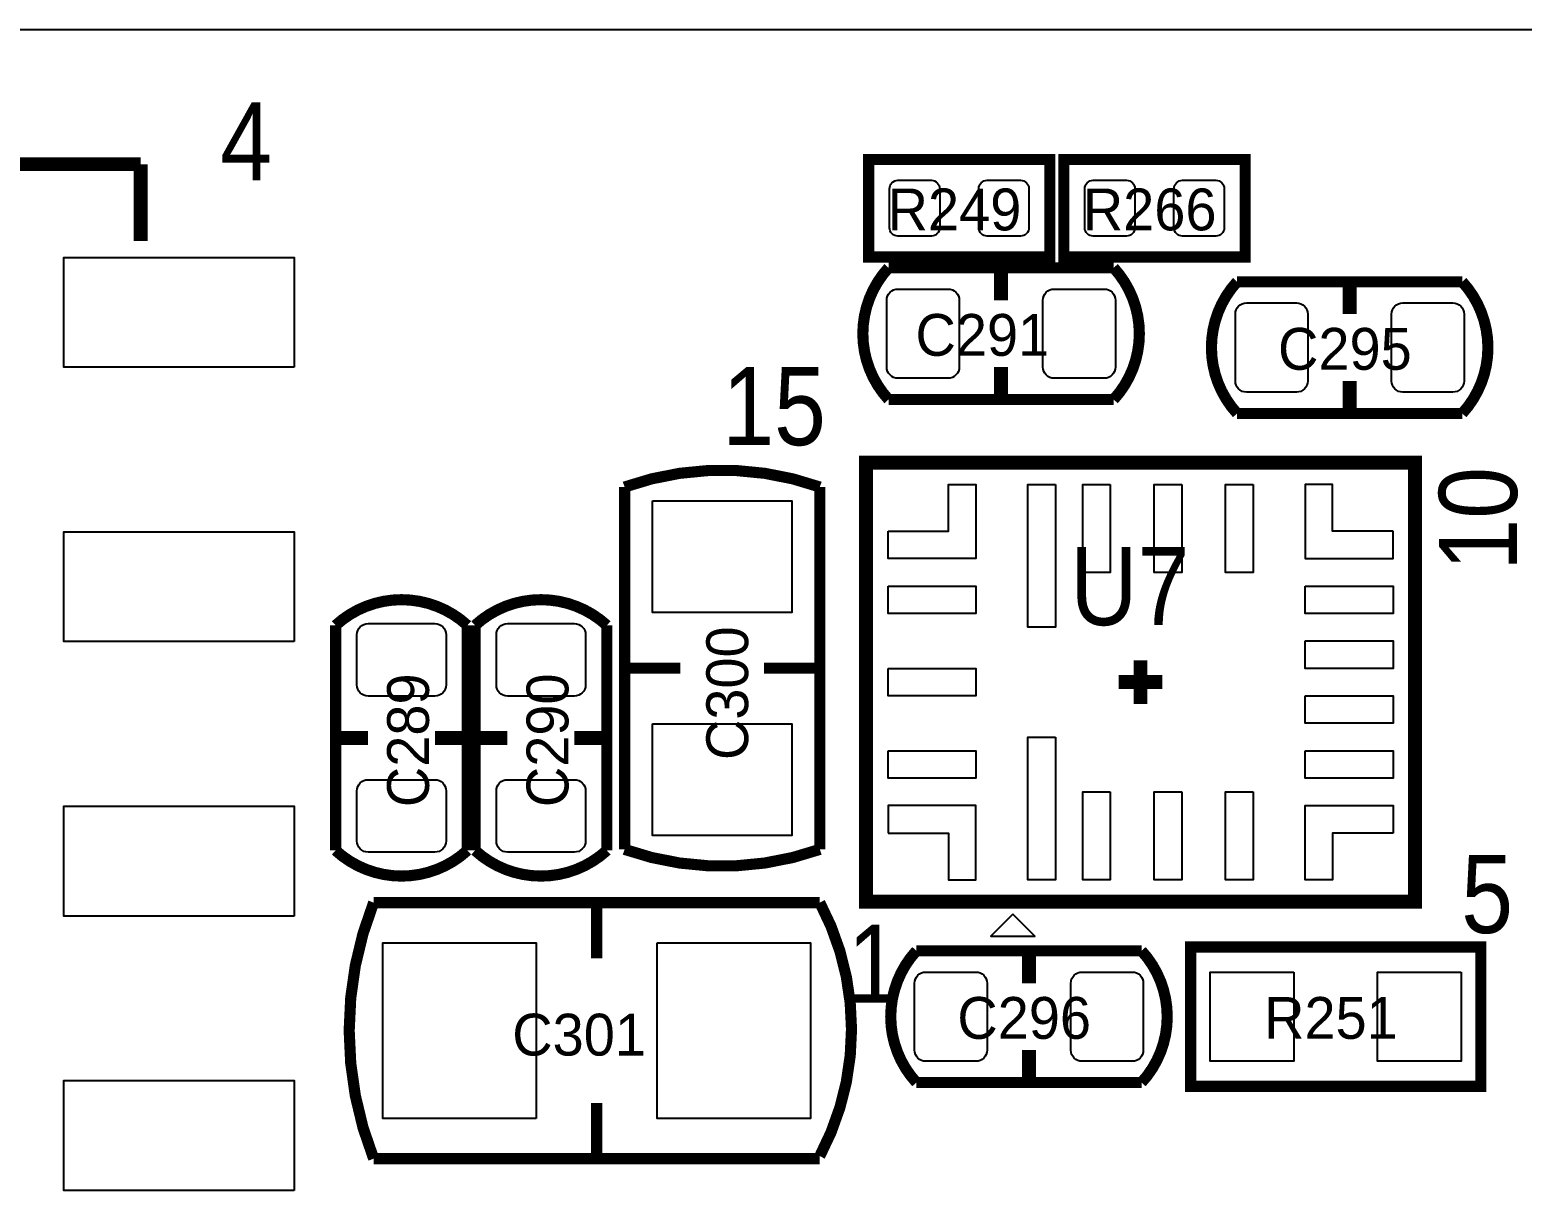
# Model space of a CAD drawing. Extents: x -91 to 88, y -70 to 91.
# Drawn here: x 25.21 to 38.8, y 41.88 to 52.5 of the extents above; entities that cross this region are included whole.
import ezdxf

# ---------------------------------------------------------------- set-up
doc = ezdxf.new("R2010")
doc.units = 0
for name, color, linetype in [('BG_OUTLINE', 254, 'CONTINUOUS'), ('PG_SILKSCREEN_TOP', 254, 'CONTINUOUS'), ('PIN_TOP', 94, 'CONTINUOUS'), ('RD_ASSEMBLY_TOP', 211, 'CONTINUOUS')]:
    doc.layers.add(name, color=color, linetype=linetype)

msp = doc.modelspace()

# ---------------------------------------------------------------- linework, layer by layer
at = {"layer": 'BG_OUTLINE'}
msp.add_lwpolyline([(78.49997, -3.50012, 0.414214), (81.499964, -0.500126), (81.499964, 49.500028, 0.414214), (78.49997, 52.500022), (-0.500126, 52.500022, 0.414214), (-3.50012, 49.500028), (-3.50012, -0.500126, 0.414214), (-0.500126, -3.50012)], format="xyb", close=True, dxfattribs=at)
at = {"layer": 'PG_SILKSCREEN_TOP'}
for points, const_width in [([(26.215848, 51.275996), (18.015712, 51.275996)], 0.127), ([(26.215848, 50.575972), (26.215848, 51.275996)], 0.127), ([(34.498534, 50.43043), (32.847026, 50.43043), (32.847026, 51.31943), (34.498534, 51.31943), (34.498534, 50.43043)], 0.1016), ([(36.27628, 50.43043), (34.62528, 50.43043), (34.62528, 51.31943), (36.27628, 51.31943), (36.27628, 50.43043)], 0.1016), ([(34.05378, 50.29073), (34.05378, 50.03673)], 0.127), ([(37.22878, 49.90973), (37.22878, 50.16373)], 0.127), ([(34.05378, 49.42713), (34.05378, 49.17313)], 0.127), ([(37.22878, 49.04613), (37.22878, 49.30013)], 0.127), ([(35.32378, 48.556926), (32.823658, 48.556926), (32.823658, 44.556934), (37.823902, 44.556934), (37.823902, 48.556926), (35.32378, 48.556926)], 0.127), ([(35.123882, 46.55693), (35.32378, 46.55693), (35.32378, 46.756828)], 0.127), ([(30.62478, 46.68393), (31.13278, 46.68393)], 0.1016), ([(32.40278, 46.68393), (31.89478, 46.68393)], 0.1016), ([(35.32378, 46.357032), (35.32378, 46.55693), (35.523678, 46.55693)], 0.127), ([(28.03398, 46.04893), (28.28798, 46.04893)], 0.127), ([(28.89758, 46.04893), (29.15158, 46.04893)], 0.127), ([(29.30398, 46.04893), (29.55798, 46.04893)], 0.127), ([(30.16758, 46.04893), (30.42158, 46.04893)], 0.127), ([(30.37078, 44.548044), (30.37078, 44.040044)], 0.1016), ([(38.42258, 42.87393), (35.78098, 42.87393), (35.78098, 44.14393), (38.42258, 44.14393), (38.42258, 42.87393)], 0.1016), ([(34.30778, 44.06773), (34.30778, 43.81373)], 0.127), ([(34.30778, 43.20413), (34.30778, 42.95013)], 0.127), ([(30.37078, 42.215816), (30.37078, 42.723816)], 0.1016), ([(32.40278, 42.215816), (30.11678, 42.215816)], 0.1016)]:
    msp.add_lwpolyline(points, dxfattribs=dict(at, const_width=const_width))
at = {"layer": 'PG_SILKSCREEN_TOP', "const_width": 0.1016}
for points in [[(35.079178, 50.331878), (33.028382, 50.331878, 0.389609), (33.028382, 49.131982)], [(33.028382, 49.131982), (35.079178, 49.131982, 0.389673), (35.079178, 50.331878)], [(38.254178, 50.204878), (36.203382, 50.204878, 0.389673), (36.203382, 49.004982)], [(36.203382, 49.004982), (38.254178, 49.004982, 0.389609), (38.254178, 50.204878)], [(32.40278, 48.33493), (32.40278, 45.03293, -0.171565), (30.62478, 45.03293), (30.62478, 48.33493, -0.171906), (32.40278, 48.33493)], [(29.192728, 45.023532), (29.192728, 47.074328, 0.389673), (27.992832, 47.074328)], [(30.462728, 45.023532), (30.462728, 47.074328, 0.389673), (29.262832, 47.074328)], [(27.992832, 47.074328), (27.992832, 45.023532, 0.389609), (29.192728, 45.023532)], [(29.262832, 47.074328), (29.262832, 45.023532, 0.389609), (30.462728, 45.023532)], [(30.24378, 42.215816), (28.33878, 42.215816, -0.190968), (28.33878, 44.548044), (30.24378, 44.548044)], [(30.24378, 44.548044), (32.40278, 44.548044, -0.250008), (32.40278, 42.23893)], [(35.333178, 44.108878), (33.282382, 44.108878, 0.389609), (33.282382, 42.908982)], [(33.282382, 42.908982), (35.333178, 42.908982, 0.389673), (35.333178, 44.108878)]]:
    msp.add_lwpolyline(points, format="xyb", dxfattribs=at)
at = {"layer": 'PG_SILKSCREEN_TOP'}
msp.add_lwpolyline([(34.161222, 44.442634), (33.96107, 44.242482), (34.361374, 44.242482)], close=True, dxfattribs=at)
at = {"layer": 'PIN_TOP'}
for points in [[(33.03778, 51.05273, -0.414214), (33.11398, 51.12893), (33.41878, 51.12893, -0.414214), (33.49498, 51.05273), (33.49498, 50.69713, -0.414214), (33.41878, 50.62093), (33.11398, 50.62093, -0.414214), (33.03778, 50.69713)], [(33.85058, 51.05273, -0.414214), (33.92678, 51.12893), (34.23158, 51.12893, -0.414214), (34.30778, 51.05273), (34.30778, 50.69713, -0.414214), (34.23158, 50.62093), (33.92678, 50.62093, -0.414214), (33.85058, 50.69713)], [(34.81578, 51.05273, -0.414214), (34.89198, 51.12893), (35.19678, 51.12893, -0.414214), (35.27298, 51.05273), (35.27298, 50.69713, -0.414214), (35.19678, 50.62093), (34.89198, 50.62093, -0.414214), (34.81578, 50.69713)], [(35.62858, 51.05273, -0.414214), (35.70478, 51.12893), (36.00958, 51.12893, -0.414214), (36.08578, 51.05273), (36.08578, 50.69713, -0.414214), (36.00958, 50.62093), (35.70478, 50.62093, -0.414214), (35.62858, 50.69713)], [(33.01238, 49.42713), (33.01238, 50.03673, -0.414214), (33.11398, 50.13833), (33.57118, 50.13833, -0.414214), (33.67278, 50.03673), (33.67278, 49.42713, -0.414214), (33.57118, 49.32553), (33.11398, 49.32553, -0.414214)], [(34.43478, 49.42713), (34.43478, 50.03673, -0.414214), (34.53638, 50.13833), (34.99358, 50.13833, -0.414214), (35.09518, 50.03673), (35.09518, 49.42713, -0.414214), (34.99358, 49.32553), (34.53638, 49.32553, -0.414214)], [(36.84778, 49.90973), (36.84778, 49.30013, -0.414214), (36.74618, 49.19853), (36.28898, 49.19853, -0.414214), (36.18738, 49.30013), (36.18738, 49.90973, -0.414214), (36.28898, 50.01133), (36.74618, 50.01133, -0.414214)], [(38.27018, 49.90973), (38.27018, 49.30013, -0.414214), (38.16858, 49.19853), (37.71138, 49.19853, -0.414214), (37.60978, 49.30013), (37.60978, 49.90973, -0.414214), (37.71138, 50.01133), (38.16858, 50.01133, -0.414214)], [(28.89758, 46.42993), (28.28798, 46.42993, -0.414214), (28.18638, 46.53153), (28.18638, 46.98873, -0.414214), (28.28798, 47.09033), (28.89758, 47.09033, -0.414214), (28.99918, 46.98873), (28.99918, 46.53153, -0.414214)], [(30.16758, 46.42993), (29.55798, 46.42993, -0.414214), (29.45638, 46.53153), (29.45638, 46.98873, -0.414214), (29.55798, 47.09033), (30.16758, 47.09033, -0.414214), (30.26918, 46.98873), (30.26918, 46.53153, -0.414214)], [(28.89758, 45.00753), (28.28798, 45.00753, -0.414214), (28.18638, 45.10913), (28.18638, 45.56633, -0.414214), (28.28798, 45.66793), (28.89758, 45.66793, -0.414214), (28.99918, 45.56633), (28.99918, 45.10913, -0.414214)], [(30.16758, 45.00753), (29.55798, 45.00753, -0.414214), (29.45638, 45.10913), (29.45638, 45.56633, -0.414214), (29.55798, 45.66793), (30.16758, 45.66793, -0.414214), (30.26918, 45.56633), (30.26918, 45.10913, -0.414214)], [(33.26638, 43.20413), (33.26638, 43.81373, -0.414214), (33.36798, 43.91533), (33.82518, 43.91533, -0.414214), (33.92678, 43.81373), (33.92678, 43.20413, -0.414214), (33.82518, 43.10253), (33.36798, 43.10253, -0.414214)], [(34.68878, 43.20413), (34.68878, 43.81373, -0.414214), (34.79038, 43.91533), (35.24758, 43.91533, -0.414214), (35.34918, 43.81373), (35.34918, 43.20413, -0.414214), (35.24758, 43.10253), (34.79038, 43.10253, -0.414214)]]:
    msp.add_lwpolyline(points, format="xyb", close=True, dxfattribs=at)
for points in [[(27.615896, 49.425987), (25.515824, 49.425987), (25.515824, 50.425985), (27.615896, 50.425985)], [(33.02381, 47.932086), (33.57372, 47.932086), (33.57372, 48.357028), (33.823656, 48.357028), (33.823656, 47.681896), (33.02381, 47.681896)], [(34.548826, 48.357028), (34.548826, 47.057056), (34.29889, 47.057056), (34.29889, 48.357028)], [(35.048698, 48.357028), (35.048698, 47.556928), (34.798762, 47.556928), (34.798762, 48.357028)], [(35.698684, 48.357028), (35.698684, 47.556928), (35.448748, 47.556928), (35.448748, 48.357028)], [(36.34867, 48.357028), (36.34867, 47.556928), (36.098734, 47.556928), (36.098734, 48.357028)], [(37.62375, 47.932086), (37.07384, 47.932086), (37.07384, 48.357028), (36.823904, 48.357028), (36.823904, 47.681896), (37.62375, 47.681896)], [(30.87878, 48.20793), (32.14878, 48.20793), (32.14878, 47.19193), (30.87878, 47.19193)], [(27.615896, 46.925865), (25.515824, 46.925865), (25.515824, 47.925863), (27.615896, 47.925863)], [(33.02381, 47.43196), (33.82391, 47.43196), (33.82391, 47.182024), (33.02381, 47.182024)], [(36.82365, 47.43196), (37.62375, 47.43196), (37.62375, 47.182024), (36.82365, 47.182024)], [(36.82365, 46.931834), (37.62375, 46.931834), (37.62375, 46.681898), (36.82365, 46.681898)], [(33.02381, 46.681898), (33.82391, 46.681898), (33.82391, 46.431962), (33.02381, 46.431962)], [(36.82365, 46.431962), (37.62375, 46.431962), (37.62375, 46.182026), (36.82365, 46.182026)], [(30.87878, 46.17593), (32.14878, 46.17593), (32.14878, 45.15993), (30.87878, 45.15993)], [(34.548826, 46.056804), (34.548826, 44.756832), (34.29889, 44.756832), (34.29889, 46.056804)], [(33.02381, 45.931836), (33.82391, 45.931836), (33.82391, 45.6819), (33.02381, 45.6819)], [(36.82365, 45.931836), (37.62375, 45.931836), (37.62375, 45.6819), (36.82365, 45.6819)], [(35.048698, 45.556932), (35.048698, 44.756832), (34.798762, 44.756832), (34.798762, 45.556932)], [(35.698684, 45.556932), (35.698684, 44.756832), (35.448748, 44.756832), (35.448748, 45.556932)], [(36.34867, 45.556932), (36.34867, 44.756832), (36.098734, 44.756832), (36.098734, 45.556932)], [(27.615896, 44.425997), (25.515824, 44.425997), (25.515824, 45.425995), (27.615896, 45.425995)], [(33.02381, 45.181774), (33.57372, 45.181774), (33.57372, 44.756832), (33.823656, 44.756832), (33.823656, 45.431964), (33.02381, 45.431964)], [(37.62375, 45.181774), (37.07384, 45.181774), (37.07384, 44.756832), (36.823904, 44.756832), (36.823904, 45.431964), (37.62375, 45.431964)], [(29.819346, 42.58183), (28.422346, 42.58183), (28.422346, 44.18203), (29.819346, 44.18203)], [(30.922214, 44.18203), (32.319214, 44.18203), (32.319214, 42.58183), (30.922214, 42.58183)], [(36.72078, 43.91533), (36.72078, 43.10253), (35.95878, 43.10253), (35.95878, 43.91533)], [(38.24478, 43.91533), (38.24478, 43.10253), (37.48278, 43.10253), (37.48278, 43.91533)], [(27.615896, 41.925875), (25.515824, 41.925875), (25.515824, 42.925873), (27.615896, 42.925873)]]:
    msp.add_lwpolyline(points, close=True, dxfattribs=at)

# ---------------------------------------------------------------- texts
at = {"layer": 'PG_SILKSCREEN_TOP', "width": 0.892857}
for s, p in [('4', (26.94178, 51.12893)), ('15', (31.51378, 48.71593)), ('5', (38.24478, 44.27093)), ('1', (32.65678, 43.63593))]:
    msp.add_text(s, height=0.7112, dxfattribs=at).set_placement(p)
msp.add_text('10', height=0.7112, rotation=90, dxfattribs=at).set_placement((38.75278, 47.57293))
at = {"layer": 'RD_ASSEMBLY_TOP'}
for s, p in [('R249', (33.02, 50.673)), ('R266', (34.798, 50.673)), ('C291', (33.274, 49.53)), ('C295', (36.576, 49.403)), ('C296', (33.655, 43.307)), ('R251', (36.449, 43.307)), ('C301', (29.60116, 43.1546))]:
    msp.add_text(s, height=0.381, dxfattribs=at).set_placement(p)
at = {"layer": 'RD_ASSEMBLY_TOP', "width": 0.892857}
msp.add_text('U7', height=0.7112, dxfattribs=at).set_placement((34.6837, 47.07636))
at = {"layer": 'RD_ASSEMBLY_TOP'}
for s, p in [('C300', (31.75, 45.847)), ('C289', (28.842716, 45.417994)), ('C290', (30.112716, 45.417994))]:
    msp.add_text(s, height=0.381, rotation=90, dxfattribs=at).set_placement(p)

doc.saveas('drawing.dxf')
